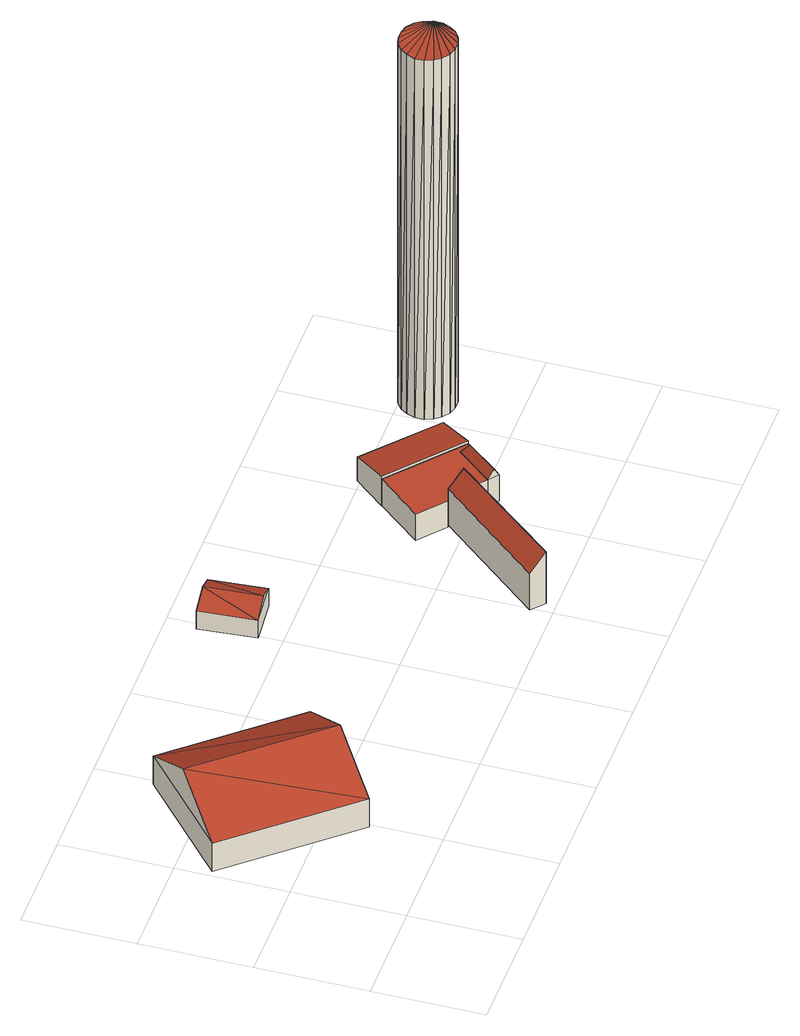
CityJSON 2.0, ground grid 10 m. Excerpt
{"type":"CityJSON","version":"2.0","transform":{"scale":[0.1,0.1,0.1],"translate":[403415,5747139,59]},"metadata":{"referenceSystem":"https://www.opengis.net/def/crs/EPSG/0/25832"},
"CityObjects":{
"building1":{"type":"Building","attributes":{"Gemeindeschluessel":"05515000","Geometrietyp2DReferenz":"3000","function":"31001_1000","roofType":"3100","measuredHeight":6.32},"address":[{"country":"Germany","locality":"Münster","thoroughfareNumber":"33b","thoroughfareName":"Schürhook"},{"country":"Germany","locality":"Münster","thoroughfareNumber":"33a","thoroughfareName":"Schürhook"}],"geometry":[{"type":"Solid","lod":"2","boundaries":[[[[0,1,2,3]],[[4,5,1,0]],[[6,7,5,4]],[[3,2,7,6]],[[0,8,4]],[[6,9,3]],[[3,9,8]],[[8,0,3]],[[9,6,4]],[[4,8,9]],[[1,5,7,2]]]],"semantics":{"surfaces":[{"type":"WallSurface"},{"type":"RoofSurface"},{"type":"GroundSurface"}],"values":[[0,0,0,0,0,0,1,1,1,1,2]]}}]},
"building2":{"type":"Building","attributes":{"Gemeindeschluessel":"05515000","Geometrietyp2DReferenz":"3000","function":"31001_1310","roofType":"3100","measuredHeight":2.81},"geometry":[{"type":"Solid","lod":"2","boundaries":[[[[10,11,12,13]],[[14,15,11,10]],[[16,17,15,14]],[[13,12,17,16]],[[10,18,14]],[[16,19,13]],[[13,19,18]],[[18,10,13]],[[19,16,14]],[[14,18,19]],[[11,15,17,12]]]],"semantics":{"surfaces":[{"type":"WallSurface"},{"type":"RoofSurface"},{"type":"GroundSurface"}],"values":[[0,0,0,0,0,0,1,1,1,1,2]]}}]},
"building3":{"type":"Building","attributes":{"Gemeindeschluessel":"05515000","Geometrietyp2DReferenz":"3000","function":"51009_1610","roofType":"2100","measuredHeight":5.48},"geometry":[{"type":"Solid","lod":"2","boundaries":[[[[20,21,22,23]],[[24,25,21,20]],[[26,27,25,24]],[[23,22,27,26]],[[24,20,23,26]],[[21,25,27,22]]]],"semantics":{"surfaces":[{"type":"WallSurface"},{"type":"RoofSurface"},{"type":"GroundSurface"}],"values":[[0,0,0,0,1,2]]}}]},
"building4":{"type":"Building","attributes":{"Gemeindeschluessel":"05515000","Geometrietyp2DReferenz":"3000","function":"31001_2460","roofType":"1000","measuredHeight":2.77},"geometry":[{"type":"Solid","lod":"2","boundaries":[[[[28,29,30,31]],[[32,33,29,28]],[[34,35,33,32]],[[36,37,35,34]],[[38,39,37,36]],[[40,41,39,38]],[[42,43,41,40]],[[44,45,43,42]],[[31,30,45,44]],[[42,40,38,36,34,32,28,31,44]],[[29,33,35,37,39,41,43,45,30]]]],"semantics":{"surfaces":[{"type":"WallSurface"},{"type":"RoofSurface"},{"type":"GroundSurface"}],"values":[[0,0,0,0,0,0,0,0,0,1,2]]}}]},
"building5":{"type":"Building","attributes":{"Gemeindeschluessel":"05515000","Geometrietyp2DReferenz":"3000","function":"51009_1610","roofType":"5000","measuredHeight":3.68},"geometry":[{"type":"Solid","lod":"2","boundaries":[[[[46,47,39,38]],[[42,43,47,46]],[[40,41,43,42]],[[38,39,41,40]],[[48,40,42,49]],[[42,46,49]],[[49,46,38,48]],[[38,40,48]],[[47,43,41,39]]]],"semantics":{"surfaces":[{"type":"WallSurface"},{"type":"RoofSurface"},{"type":"GroundSurface"}],"values":[[0,0,0,0,1,0,1,1,2]]}}]},
"building6":{"type":"Building","attributes":{"Gemeindeschluessel":"05515000","Geometrietyp2DReferenz":"3000","function":"51009_1611","roofType":"2100","measuredHeight":3.18},"geometry":[{"type":"Solid","lod":"2","boundaries":[[[[50,51,52,53]],[[54,55,51,50]],[[56,57,55,54]],[[53,52,57,56]],[[54,50,53,56]],[[51,55,57,52]]]],"semantics":{"surfaces":[{"type":"WallSurface"},{"type":"RoofSurface"},{"type":"GroundSurface"}],"values":[[0,0,0,0,1,2]]}}]},
"building7":{"type":"Building","attributes":{"Geometrietyp2DReferenz":"1000","Gemeindeschluessel":"05515000","function":"51002_1251","roofType":"9999","measuredHeight":38.62},"geometry":[{"type":"Solid","lod":"2","boundaries":[[[[58,59,60]],[[59,61,60]],[[62,63,58]],[[63,59,58]],[[64,65,62]],[[65,63,62]],[[66,67,64]],[[67,65,64]],[[68,69,66]],[[69,67,66]],[[70,71,68]],[[71,69,68]],[[72,73,70]],[[73,71,70]],[[74,75,72]],[[75,73,72]],[[76,77,74]],[[77,75,74]],[[78,79,76]],[[79,77,76]],[[80,81,78]],[[81,79,78]],[[82,83,80]],[[83,81,80]],[[84,85,82]],[[85,83,82]],[[86,87,84]],[[87,85,84]],[[88,89,86]],[[89,87,86]],[[90,91,88]],[[91,89,88]],[[92,93,90]],[[93,91,90]],[[94,95,92]],[[95,93,92]],[[96,97,94]],[[97,95,94]],[[60,61,96]],[[61,97,96]],[[61,59,97]],[[59,63,97]],[[63,65,97]],[[65,67,97]],[[67,69,97]],[[69,71,97]],[[71,73,97]],[[73,75,97]],[[75,77,97]],[[77,79,97]],[[79,81,97]],[[81,83,97]],[[83,85,97]],[[85,87,97]],[[87,89,97]],[[89,91,97]],[[91,93,97]],[[93,95,97]],[[58,60,62]],[[60,96,62]],[[96,94,62]],[[94,92,62]],[[92,90,62]],[[90,88,62]],[[88,86,62]],[[86,84,62]],[[84,82,62]],[[82,80,62]],[[80,78,62]],[[78,76,62]],[[76,74,62]],[[74,72,62]],[[72,70,62]],[[70,68,62]],[[68,66,62]],[[66,64,62]]]],"semantics":{"surfaces":[{"type":"WallSurface"},{"type":"GroundSurface"},{"type":"RoofSurface"}],"values":[[0,0,0,0,0,0,0,0,0,0,0,0,0,0,0,0,0,0,0,0,0,0,0,0,0,0,0,0,0,0,0,0,0,0,0,0,0,0,0,0,1,1,1,1,1,1,1,1,1,1,1,1,1,1,1,1,1,1,2,2,2,2,2,2,2,2,2,2,2,2,2,2,2,2,2,2]]}}]}
},
"vertices":[
[6,169,35],[6,169,5],[98,63,5],[98,63,35],[97,248,35],[97,248,5],[189,142,35],[189,142,5],[52,208,68],[143,102,68],
[294,273,24],[294,273,5],[298,221,5],[298,221,24],[335,276,24],[335,276,5],[339,225,24],[339,225,5],[315,274,33],[319,223,33],
[487,104,64],[487,104,9],[476,114,9],[476,114,48],[406,8,64],[406,8,9],[394,18,48],[394,18,9],
[476,114,35],[476,114,7],[487,104,7],[487,104,35],[452,134,35],[452,134,7],[486,174,35],[486,174,7],[550,120,35],[550,120,7],[547,116,35],[547,116,7],[538,123,35],[538,123,7],[511,91,35],[511,91,7],[491,108,35],[491,108,7],
[520,84,35],[520,84,7],[539,115,44],[516,87,44],
[550,120,38],[550,120,6],[574,149,6],[574,149,31],[486,174,38],[486,174,6],[511,203,31],[511,203,6],
[649,190,391],[649,190,5],[645,196,391],[645,196,5],[652,182,391],[652,182,5],[652,174,391],[652,174,5],[649,167,391],[649,167,5],[645,161,391],[645,161,5],[638,156,391],[638,156,5],[631,154,391],[631,154,5],[623,154,391],[623,154,5],[616,156,391],[616,156,5],[609,161,391],[609,161,5],[605,167,391],[605,167,5],[602,174,391],[602,174,5],[602,182,391],[602,182,5],[605,190,391],[605,190,5],[609,196,391],[609,196,5],[616,201,391],[616,201,5],[623,203,391],[623,203,5],[631,203,391],[631,203,5],[638,201,391],[638,201,5]
]}
